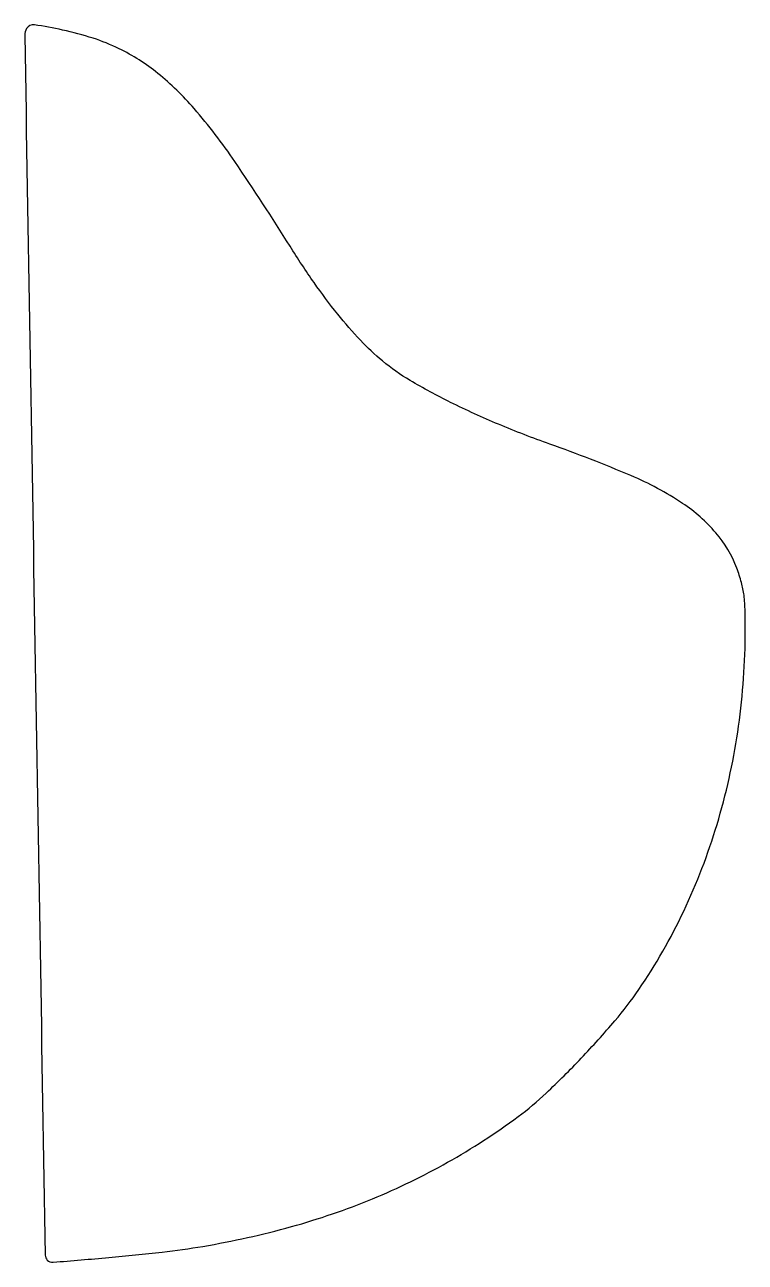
# Model space of a CAD drawing. Extents: x 0 to 193, y 0 to 331.
import ezdxf

# ---------------------------------------------------------------- set-up
doc = ezdxf.new("R2010")
doc.units = 0

msp = doc.modelspace()

# ---------------------------------------------------------------- linework, layer by layer
msp.add_lwpolyline([(0.715653, 330.329005, 0.140794), (0.214939, 328.469266, 0.00001), (2.952658, 165.211013, 0.000008), (5.700047, 1.719816, 0.194545), (6.254711, 0.411955, 0.220231), (7.850003, -0.173731, 0.001503), (22.784367, 1.094098, 0.006365), (37.075756, 2.534177, 0.013811), (48, 4.082303, 0.025427), (71.708141, 9.365032, 0.030004), (93.448772, 16.813577, 0.030896), (113.586943, 26.587119, 0.030319), (132.5, 38.82298, 0.030968), (140.055064, 45.144875, 0.013018), (149.434844, 54.511896, 0.013094), (158.431891, 64.487699, 0.026792), (164.840443, 72.846396, 0.039938), (176.900817, 93.87634, 0.036988), (185.824172, 117.094666, 0.03623), (191.376567, 141.860412, 0.034825), (193.393441, 167.5, 0.006785), (193.361564, 174.296567, 0.02638), (193.063104, 178.492696, 0.036442), (192.381523, 181.914619, 0.023315), (191.12092, 185.769131, 0.086473), (185.502706, 195.244173, 0.069518), (176.615157, 203.106231, 0.046329), (162.76322, 210.545402, 0.014905), (141, 218.997728, -0.014023), (127.249551, 224.310206, -0.015982), (114.415118, 230.176013, -0.017194), (103.557224, 236.037935, -0.041882), (96.123913, 241.268011, -0.0296), (90.252867, 246.804025, -0.019241), (84.123151, 253.833934, -0.017145), (77.800522, 262.249491, -0.012516), (71.342164, 272, 0.009033), (56.552012, 294.670927, 0.029416), (45.633707, 308.887278, 0.043871), (35.92166, 318.292833, 0.057292), (25.5, 324.932024, 0.035049), (18.541834, 327.732971, 0.024559), (10.381181, 329.934654, 0.016562), (2.821698, 331.320329, 0.302833)], format="xyb", close=True)

doc.saveas('drawing.dxf')
